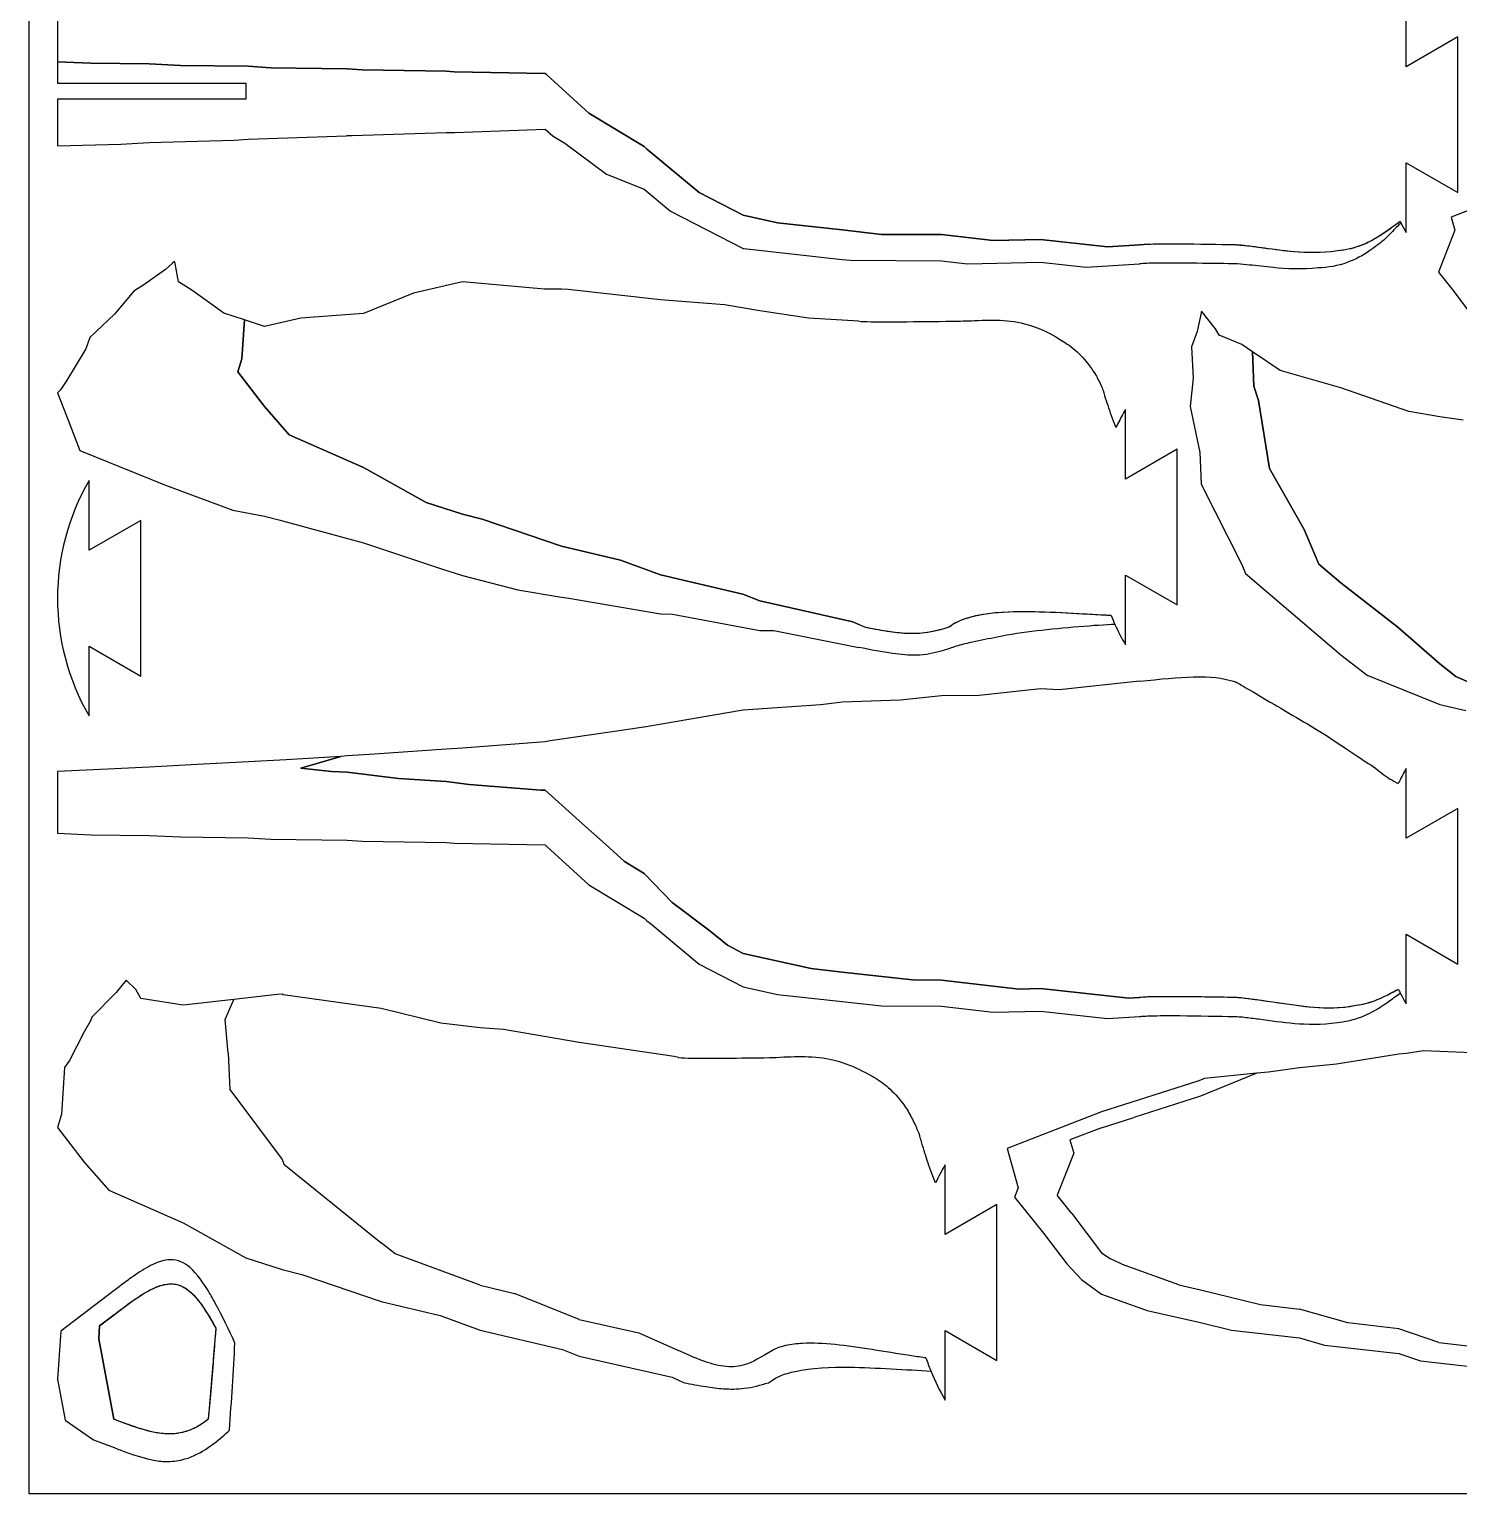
# Model space of a CAD drawing. Header units: millimetres. Extents: x 0 to 300, y -300 to 0.
# Drawn here: x 0 to 151.9, y -300 to -144.4 of the extents above; entities that cross this region are included whole.
import ezdxf

# ---------------------------------------------------------------- set-up
doc = ezdxf.new("R2010")
doc.units = ezdxf.units.MM
doc.layers.get('0').update_dxf_attribs({"linetype": 'CONTINUOUS'})

msp = doc.modelspace()

# ---------------------------------------------------------------- linework, layer by layer
for p, q in [((146.35, -148.36), (146.35, -140.96)), ((3, -143.22), (3, -147.83)), ((151.85, -145.18), (146.35, -148.36)), ((151.85, -161.73), (151.85, -145.18)), ((3, -147.83), (6.56, -147.99)), ((6.56, -147.99), (3, -147.83)), ((3, -147.83), (3, -150.09)), ((6.56, -147.99), (12.74, -148.05)), ((12.74, -148.05), (6.56, -147.99)), ((12.74, -148.05), (16.08, -148.22)), ((16.08, -148.22), (12.74, -148.05)), ((16.08, -148.22), (23.26, -148.31)), ((23.26, -148.31), (16.08, -148.22)), ((23.26, -148.31), (25.69, -148.46)), ((25.69, -148.46), (23.26, -148.31)), ((25.69, -148.46), (33.79, -148.57)), ((33.79, -148.57), (25.69, -148.46)), ((33.79, -148.57), (35.39, -148.68)), ((35.39, -148.68), (33.79, -148.57)), ((35.39, -148.68), (44.32, -148.82)), ((44.32, -148.82), (35.39, -148.68)), ((44.32, -148.82), (45.17, -148.89)), ((45.17, -148.89), (44.32, -148.82)), ((45.17, -148.89), (54.84, -149.07)), ((54.84, -149.07), (45.17, -148.89)), ((54.84, -149.07), (54.94, -149.16)), ((54.94, -149.16), (54.84, -149.07)), ((54.94, -149.16), (55.01, -149.22)), ((55.01, -149.22), (54.94, -149.16)), ((55.01, -149.22), (59.47, -153.29)), ((59.47, -153.29), (55.01, -149.22)), ((3, -150.09), (23, -150.09)), ((23, -150.09), (23, -151.82)), ((23, -151.82), (3, -151.82)), ((3, -151.82), (3, -156.78)), ((59.47, -153.29), (65.37, -156.84)), ((65.37, -156.84), (59.47, -153.29)), ((34.32, -155.66), (44.32, -155.34)), ((44.32, -155.34), (45.24, -155.36)), ((45.24, -155.36), (54.84, -154.99)), ((54.84, -154.99), (55.67, -155.75)), ((3, -156.78), (9.73, -156.6)), ((9.73, -156.6), (12.74, -156.42)), ((12.74, -156.42), (21.76, -156.15)), ((21.76, -156.15), (23.26, -156.05)), ((23.26, -156.05), (33.71, -155.69)), ((33.71, -155.69), (33.79, -155.68)), ((33.79, -155.68), (34.32, -155.66)), ((55.67, -155.75), (56.91, -156.49)), ((56.91, -156.49), (61.35, -159.77)), ((65.37, -156.84), (65.64, -157.12)), ((65.64, -157.12), (65.37, -156.84)), ((65.64, -157.12), (66, -157.39)), ((66, -157.39), (65.64, -157.12)), ((66, -157.39), (71.19, -161.72)), ((71.19, -161.72), (66, -157.39)), ((146.35, -165.96), (146.35, -158.56)), ((146.35, -158.56), (151.85, -161.73)), ((61.35, -159.77), (65.37, -161.37)), ((65.37, -161.37), (68.17, -163.71)), ((71.19, -161.72), (75.89, -164.14)), ((75.89, -164.14), (71.19, -161.72)), ((154.51, -163.04), (151.14, -164.34)), ((68.17, -163.71), (75.89, -167.68)), ((75.89, -164.14), (79.53, -164.95)), ((79.53, -164.95), (75.89, -164.14)), ((79.53, -164.95), (86.42, -165.7)), ((86.42, -165.7), (79.53, -164.95)), ((151.14, -164.34), (151.54, -165.74)), ((86.42, -165.7), (90.58, -166.17)), ((90.58, -166.17), (86.42, -165.7)), ((90.58, -166.17), (96.95, -166.2)), ((96.95, -166.2), (90.58, -166.17)), ((96.95, -166.2), (102.47, -166.83)), ((102.47, -166.83), (96.95, -166.2)), ((151.54, -165.74), (149.78, -170.19)), ((75.89, -167.68), (75.96, -167.69)), ((75.96, -167.69), (86.42, -168.83)), ((102.47, -166.83), (107.47, -166.73)), ((107.47, -166.73), (102.47, -166.83)), ((107.47, -166.73), (114.6, -167.5)), ((114.6, -167.5), (107.47, -166.73)), ((114.6, -167.5), (118, -167.29)), ((118, -167.29), (114.6, -167.5)), ((15.19, -169.28), (14.48, -169.89)), ((15.42, -169.06), (15.19, -169.28)), ((15.5, -169.28), (15.42, -169.06)), ((15.86, -171.2), (15.5, -169.28)), ((86.42, -168.83), (87.28, -168.93)), ((87.28, -168.93), (96.95, -168.98)), ((96.95, -168.98), (99.71, -169.29)), ((99.71, -169.29), (107.47, -169.13)), ((107.47, -169.13), (112.32, -169.66)), ((112.32, -169.66), (118, -169.3)), ((14.48, -169.89), (12.16, -171.54)), ((149.78, -170.19), (151.35, -172.15)), ((11.12, -172.2), (9.05, -174.66)), ((12.16, -171.54), (11.12, -172.2)), ((17.29, -172.1), (15.86, -171.2)), ((20.69, -174.54), (17.29, -172.1)), ((40.85, -172.41), (35.53, -174.58)), ((46.06, -171.21), (40.85, -172.41)), ((54.78, -172.01), (46.06, -171.21)), ((56.58, -172), (54.78, -172.01)), ((57.27, -172.02), (56.58, -172)), ((67.11, -173.13), (57.27, -172.02)), ((151.35, -172.15), (154.51, -176.34)), ((73.89, -173.65), (67.11, -173.13)), ((77.64, -174.29), (73.89, -173.65)), ((82.84, -175.06), (77.64, -174.29)), ((9.05, -174.66), (6.43, -177.12)), ((22.86, -175.25), (20.69, -174.54)), ((22.86, -175.25), (22.6, -179.4)), ((22.6, -179.4), (22.86, -175.25)), ((25, -175.95), (22.86, -175.25)), ((28.85, -175.06), (25, -175.95)), ((35.53, -174.58), (28.85, -175.06)), ((88.16, -175.4), (82.84, -175.06)), ((124.61, -174.35), (124.14, -176.5)), ((126.09, -176.21), (124.61, -174.35)), ((6.43, -177.12), (6.02, -178.33)), ((124.14, -176.5), (123.55, -178.14)), ((126.46, -176.87), (126.09, -176.21)), ((128.87, -177.87), (126.46, -176.87)), ((6.02, -178.33), (3.95, -181.73)), ((123.55, -178.14), (123.72, -181.45)), ((130.03, -178.65), (128.87, -177.87)), ((132.95, -180.64), (130.03, -178.65)), ((130.03, -178.65), (130.17, -182.29)), ((130.17, -182.29), (130.03, -178.65)), ((22.6, -179.4), (22.18, -180.79)), ((22.18, -180.79), (22.6, -179.4)), ((3.95, -181.73), (3.32, -182.68)), ((22.18, -180.79), (25, -184.47)), ((25, -184.47), (22.18, -180.79)), ((123.72, -181.45), (123.38, -184.46)), ((139.4, -182.47), (132.95, -180.64)), ((3.32, -182.68), (3, -183.01)), ((3, -183.01), (3.95, -185.46)), ((130.17, -182.29), (130.66, -183.83)), ((130.66, -183.83), (130.17, -182.29)), ((146.63, -185), (139.4, -182.47)), ((25, -184.47), (27.64, -187.46)), ((27.64, -187.46), (25, -184.47)), ((116.51, -192.18), (116.51, -184.78)), ((123.38, -184.46), (124.42, -189.34)), ((130.66, -183.83), (131.84, -191.04)), ((131.84, -191.04), (130.66, -183.83)), ((149.92, -185.56), (146.63, -185)), ((3.95, -185.46), (5.36, -189.13)), ((152.4, -185.92), (149.92, -185.56)), ((27.64, -187.46), (35.53, -190.96)), ((35.53, -190.96), (27.64, -187.46)), ((5.36, -189.13), (14.48, -192.82)), ((122.01, -189), (116.51, -192.18)), ((122.01, -205.55), (122.01, -189)), ((124.42, -189.34), (124.56, -192.73)), ((35.53, -190.96), (42.2, -194.68)), ((42.2, -194.68), (35.53, -190.96)), ((131.84, -191.04), (135.5, -197.54)), ((135.5, -197.54), (131.84, -191.04)), ((14.48, -192.82), (21.63, -195.47)), ((124.56, -192.73), (128.87, -201.26)), ((21.63, -195.47), (25, -196.1)), ((42.2, -194.68), (46.06, -195.89)), ((46.06, -195.89), (42.2, -194.68)), ((46.06, -195.89), (48.15, -196.43)), ((48.15, -196.43), (46.06, -195.89)), ((25, -196.1), (26.53, -196.52)), ((26.53, -196.52), (35.53, -198.94)), ((48.15, -196.43), (56.58, -199.3)), ((56.58, -199.3), (48.15, -196.43)), ((135.5, -197.54), (137.08, -201.23)), ((137.08, -201.23), (135.5, -197.54)), ((35.53, -198.94), (43.82, -201.73)), ((56.58, -199.3), (62.85, -200.78)), ((62.85, -200.78), (56.58, -199.3)), ((43.82, -201.73), (46.06, -202.43)), ((62.85, -200.78), (67.11, -202.35)), ((67.11, -202.35), (62.85, -200.78)), ((128.87, -201.26), (129.28, -202.2)), ((129.28, -202.2), (139.4, -210.84)), ((137.08, -201.23), (139.4, -203.21)), ((139.4, -203.21), (137.08, -201.23)), ((46.06, -202.43), (51.93, -203.94)), ((67.11, -202.35), (75.85, -204.4)), ((75.85, -204.4), (67.11, -202.35)), ((116.51, -209.78), (116.51, -202.38)), ((116.51, -202.38), (122.01, -205.55)), ((139.4, -203.21), (145.45, -207.91)), ((145.45, -207.91), (139.4, -203.21)), ((51.93, -203.94), (56.58, -204.74)), ((56.58, -204.74), (57.13, -204.78)), ((57.13, -204.78), (67.11, -206.49)), ((75.85, -204.4), (77.64, -205.12)), ((77.64, -205.12), (75.85, -204.4)), ((77.64, -205.12), (87.52, -207.36)), ((87.52, -207.36), (77.64, -205.12)), ((67.11, -206.49), (68.36, -206.54)), ((68.36, -206.54), (77.64, -208.26)), ((77.64, -208.26), (79.14, -208.26)), ((79.14, -208.26), (88.16, -210.06)), ((87.52, -207.36), (88.16, -207.64)), ((88.16, -207.64), (87.52, -207.36)), ((145.45, -207.91), (149.92, -211.81)), ((149.92, -211.81), (145.45, -207.91)), ((139.4, -210.84), (142.2, -213.02)), ((142.2, -213.02), (149.92, -216.13)), ((149.92, -211.81), (151.62, -213.14)), ((151.62, -213.14), (149.92, -211.81)), ((151.62, -213.14), (160.45, -217.07)), ((160.45, -217.07), (151.62, -213.14)), ((107.47, -214.48), (100.97, -215.19)), ((109.47, -214.56), (107.47, -214.48)), ((118, -213.66), (109.47, -214.56)), ((84.15, -216.16), (75.89, -216.74)), ((86.42, -215.89), (84.15, -216.16)), ((92.57, -215.68), (86.42, -215.89)), ((96.95, -215.22), (92.57, -215.68)), ((100.97, -215.19), (96.95, -215.22)), ((149.92, -216.13), (152.7, -216.76)), ((75.46, -216.82), (65.37, -218.53)), ((75.89, -216.74), (75.46, -216.82)), ((64.14, -218.7), (55.36, -220.01)), ((65.28, -218.55), (64.14, -218.7)), ((65.37, -218.53), (65.28, -218.55)), ((44.32, -220.89), (36.7, -221.42)), ((46.04, -220.77), (44.32, -220.89)), ((54.84, -220.09), (46.04, -220.77)), ((55.36, -220.01), (54.84, -220.09)), ((17.86, -222.52), (12.74, -222.78)), ((23.26, -222.22), (17.86, -222.52)), ((27.3, -222), (23.26, -222.22)), ((33.13, -221.64), (27.3, -222)), ((33.13, -221.64), (28.87, -222.91)), ((28.87, -222.91), (33.13, -221.64)), ((33.79, -221.6), (33.13, -221.64)), ((36.7, -221.42), (33.79, -221.6)), ((8.36, -223), (3, -223.25)), ((3, -223.25), (3, -229.81)), ((12.74, -222.78), (8.36, -223)), ((28.87, -222.91), (32.13, -223.24)), ((32.13, -223.24), (28.87, -222.91)), ((32.13, -223.24), (33.79, -223.34)), ((33.79, -223.34), (32.13, -223.24)), ((33.79, -223.34), (39.23, -223.98)), ((39.23, -223.98), (33.79, -223.34)), ((39.23, -223.98), (44.32, -224.31)), ((44.32, -224.31), (39.23, -223.98)), ((146.35, -230.35), (146.35, -222.95)), ((44.32, -224.31), (46.77, -224.64)), ((46.77, -224.64), (44.32, -224.31)), ((46.77, -224.64), (54.38, -225.22)), ((54.38, -225.22), (46.77, -224.64)), ((54.38, -225.22), (54.75, -225.25)), ((54.75, -225.25), (54.38, -225.22)), ((54.75, -225.25), (54.84, -225.25)), ((54.84, -225.25), (54.75, -225.25)), ((54.84, -225.25), (58.78, -228.76)), ((58.78, -228.76), (54.84, -225.25)), ((151.85, -227.17), (146.35, -230.35)), ((151.85, -243.72), (151.85, -227.17)), ((58.78, -228.76), (61.66, -231.36)), ((61.66, -231.36), (58.78, -228.76)), ((3, -229.81), (6.56, -229.97)), ((6.56, -229.97), (12.74, -230.04)), ((12.74, -230.04), (16.08, -230.21)), ((16.08, -230.21), (23.26, -230.3)), ((23.26, -230.3), (25.69, -230.44)), ((25.69, -230.44), (33.79, -230.56)), ((33.79, -230.56), (35.39, -230.67)), ((35.39, -230.67), (44.32, -230.81)), ((44.32, -230.81), (45.17, -230.88)), ((45.17, -230.88), (54.84, -231.06)), ((54.84, -231.06), (54.94, -231.15)), ((54.94, -231.15), (55.01, -231.21)), ((55.01, -231.21), (59.47, -235.28)), ((61.66, -231.36), (63.26, -232.81)), ((63.26, -232.81), (61.66, -231.36)), ((63.26, -232.81), (65.37, -234.08)), ((65.37, -234.08), (63.26, -232.81)), ((65.37, -234.08), (68.35, -237.19)), ((68.35, -237.19), (65.37, -234.08)), ((59.47, -235.28), (65.37, -238.83)), ((68.35, -237.19), (72.35, -240.17)), ((72.35, -240.17), (68.35, -237.19)), ((65.37, -238.83), (65.64, -239.11)), ((65.64, -239.11), (66, -239.38)), ((66, -239.38), (71.19, -243.71)), ((72.35, -240.17), (74.21, -241.72)), ((74.21, -241.72), (72.35, -240.17)), ((146.35, -247.95), (146.35, -240.55)), ((146.35, -240.55), (151.85, -243.72)), ((74.21, -241.72), (75.89, -242.58)), ((75.89, -242.58), (74.21, -241.72)), ((75.89, -242.58), (83.11, -244.2)), ((83.11, -244.2), (75.89, -242.58)), ((71.19, -243.71), (75.89, -246.13)), ((83.11, -244.2), (86.42, -244.56)), ((86.42, -244.56), (83.11, -244.2)), ((10.31, -245.41), (9.23, -246.74)), ((11.34, -246.43), (10.31, -245.41)), ((86.42, -244.56), (93.89, -245.4)), ((93.89, -245.4), (86.42, -244.56)), ((93.89, -245.4), (96.95, -245.42)), ((96.95, -245.42), (93.89, -245.4)), ((96.95, -245.42), (105.22, -246.37)), ((105.22, -246.37), (96.95, -245.42)), ((9.23, -246.74), (6.64, -249.36)), ((11.86, -247.39), (11.34, -246.43)), ((16.36, -248.09), (11.86, -247.39)), ((26.35, -246.94), (21.73, -247.48)), ((26.88, -246.91), (26.35, -246.94)), ((27, -246.97), (26.88, -246.91)), ((37.41, -248.42), (27, -246.97)), ((75.89, -246.13), (79.53, -246.94)), ((79.53, -246.94), (86.42, -247.69)), ((105.22, -246.37), (107.47, -246.32)), ((107.47, -246.32), (105.22, -246.37)), ((107.47, -246.32), (116.87, -247.34)), ((116.87, -247.34), (107.47, -246.32)), ((116.87, -247.34), (118, -247.27)), ((118, -247.27), (116.87, -247.34)), ((21.73, -247.48), (16.36, -248.09)), ((20.81, -249.61), (21.73, -247.48)), ((43.75, -250.01), (37.41, -248.42)), ((86.42, -247.69), (90.58, -248.16)), ((90.58, -248.16), (96.95, -248.19)), ((96.95, -248.19), (102.47, -248.82)), ((102.47, -248.82), (107.47, -248.72)), ((107.47, -248.72), (114.6, -249.49)), ((6.5, -249.75), (5.83, -250.9)), ((6.64, -249.36), (6.5, -249.75)), ((21.14, -253.17), (20.81, -249.61)), ((47.94, -250.48), (43.75, -250.01)), ((50.39, -250.67), (47.94, -250.48)), ((114.6, -249.49), (118, -249.28)), ((5.83, -250.9), (4.26, -253.97)), ((58.46, -252.04), (50.39, -250.67)), ((68.56, -253.54), (58.46, -252.04)), ((21.14, -253.17), (21.32, -257.04)), ((68.99, -253.65), (68.56, -253.54)), ((68.99, -253.65), (69.05, -253.66)), ((145.56, -253.3), (138.94, -254.34)), ((146.4, -253.23), (145.56, -253.3)), ((148.18, -252.92), (146.4, -253.23)), ((153.37, -253.14), (148.18, -252.92)), ((3.73, -254.7), (3.42, -259.67)), ((4.26, -253.97), (3.73, -254.7)), ((131.72, -255.2), (130.49, -255.32)), ((135.03, -254.73), (131.72, -255.2)), ((138.94, -254.34), (135.03, -254.73)), ((124.19, -256.17), (113.98, -259.42)), ((124.5, -256.07), (124.19, -256.17)), ((130.49, -255.32), (124.5, -257.76)), ((124.93, -255.89), (124.5, -256.07)), ((130.49, -255.32), (124.93, -255.89)), ((21.32, -257.04), (26.88, -264.47)), ((124.5, -257.76), (117.4, -260.02)), ((3.42, -259.67), (3, -261.07)), ((113.98, -259.42), (103.94, -263.32)), ((3, -261.07), (5.83, -264.75)), ((113.98, -261.11), (110.61, -262.41)), ((113.98, -261.11), (117.4, -260.02)), ((110.61, -262.41), (111.01, -263.81)), ((26.88, -264.47), (27.07, -264.98)), ((103.94, -263.32), (105.12, -267.48)), ((111.01, -263.81), (109.25, -268.26)), ((5.83, -264.75), (8.46, -267.73)), ((27.07, -264.98), (37.41, -273.33)), ((97.34, -272.45), (97.34, -265.05)), ((105.12, -267.48), (104.73, -268.47)), ((8.46, -267.73), (16.36, -271.23)), ((104.73, -268.47), (107.8, -272.3)), ((110.82, -270.22), (109.25, -268.26)), ((102.84, -269.28), (97.34, -272.45)), ((102.84, -285.83), (102.84, -269.28)), ((110.82, -270.22), (113.98, -274.41)), ((16.36, -271.23), (23.02, -274.95)), ((107.8, -272.3), (110.27, -275.57)), ((38.89, -274.51), (37.41, -273.33)), ((23.02, -274.95), (26.88, -276.17)), ((47.94, -277.85), (38.89, -274.51)), ((113.98, -274.41), (114.88, -275)), ((114.88, -275), (116.47, -275.76)), ((26.88, -276.17), (28.98, -276.7)), ((28.98, -276.7), (37.41, -279.58)), ((110.27, -275.57), (111.85, -277.22)), ((122.19, -277.81), (116.47, -275.76)), ((9.01, -278.42), (3.34, -282.73)), ((47.94, -277.85), (51.59, -278.71)), ((111.85, -277.22), (113.98, -278.8)), ((122.19, -277.81), (124.5, -278.32)), ((124.5, -278.32), (130.85, -279.9)), ((37.41, -279.58), (43.68, -281.06)), ((58.46, -281.48), (51.59, -278.71)), ((113.98, -278.8), (118.83, -280.53)), ((130.85, -279.9), (135.03, -280.38)), ((7.47, -282.15), (9.01, -280.98)), ((9.01, -280.98), (7.47, -282.15)), ((43.68, -281.06), (47.94, -282.63)), ((58.46, -281.48), (64.79, -282.91)), ((118.83, -280.53), (124.5, -281.79)), ((140.15, -281.85), (135.03, -280.38)), ((3.34, -282.73), (3, -287.82)), ((7.38, -283.53), (7.47, -282.15)), ((7.47, -282.15), (7.38, -283.53)), ((47.94, -282.63), (56.68, -284.68)), ((64.79, -282.91), (68.99, -284.78)), ((97.34, -290.05), (97.34, -282.65)), ((97.34, -282.65), (102.84, -285.83)), ((124.5, -281.79), (127.79, -282.61)), ((127.79, -282.61), (135.03, -283.43)), ((145.56, -282.48), (140.15, -281.85)), ((149.83, -283.92), (145.56, -282.48)), ((9, -292.09), (7.38, -283.53)), ((7.38, -283.53), (9, -292.09)), ((56.68, -284.68), (58.46, -285.39)), ((135.03, -283.43), (137.68, -284.2)), ((137.68, -284.2), (145.56, -285.11)), ((149.83, -283.92), (156.08, -284.64)), ((58.46, -285.39), (68.35, -287.63)), ((145.56, -285.11), (147.87, -285.89)), ((147.87, -285.89), (156.08, -286.83)), ((3, -287.82), (3.82, -292.17)), ((68.35, -287.63), (68.99, -287.92)), ((3.82, -292.17), (6.81, -294.28)), ((9.01, -292.09), (9, -292.09)), ((9, -292.09), (9, -292.09)), ((9, -292.09), (9, -292.09)), ((9, -292.09), (9.01, -292.09)), ((19.01, -292.09), (19.01, -292.09)), ((19.01, -292.09), (19.01, -292.09)), ((6.81, -294.28), (9.01, -295.1))]:
    msp.add_line(p, q)
msp.add_lwpolyline([(0, 0), (300, 0), (300, -300), (0, -300)], close=True)
msp.add_lwpolyline([(6.35, -199.74), (6.35, -192.34, 0.267949), (6.35, -217.34), (6.35, -209.94), (11.85, -213.12), (11.85, -196.57)], format="xyb", close=True)
for centre, start, end in [((168, -153.46), 207.0002, 207.4211), ((168, -153.46), 207.0002, 207.4211), ((168, -153.46), 207.4211, 210), ((138.16, -197.28), 150, 153.8983), ((138.16, -197.28), 153.8983, 154.9626), ((138.16, -197.28), 202.0926, 204.4421), ((138.16, -197.28), 202.0926, 204.4421), ((138.16, -197.28), 204.4421, 210), ((168, -235.45), 150, 153.304), ((168, -235.45), 153.304, 154.0956), ((168, -235.45), 206.0165, 207.0002), ((168, -235.45), 206.0165, 207.0002), ((168, -235.45), 207.0002, 210), ((118.99, -277.55), 150, 154.9626), ((118.99, -277.55), 198.6885, 202.0926), ((118.99, -277.55), 202.0926, 210)]:
    msp.add_arc(centre, 25, start, end)
for points in [[(145.72, -164.81), (145.53, -164.94), (145.31, -165.1), (145.07, -165.28)], [(113.43, -181.24), (113.64, -181.64), (113.85, -182.06), (114.05, -182.49)], [(88.8, -207.93), (88.59, -207.83), (88.38, -207.74), (88.16, -207.64)], [(98.16, -207.64), (98.02, -207.74), (97.86, -207.84), (97.73, -207.93)], [(137.7, -219.32), (139.88, -220.74), (141.5, -221.87), (142.84, -222.72)], [(145.07, -247.27), (145.31, -247.09), (145.53, -246.92), (145.72, -246.8)], [(94.57, -261.73), (94.49, -261.53), (94.41, -261.35), (94.33, -261.17)], [(68.99, -287.92), (69.2, -288.01), (69.42, -288.11), (69.63, -288.2)], [(78.56, -288.2), (78.69, -288.12), (78.84, -288.01), (78.99, -287.92)]]:
    msp.add_open_spline(points, degree=3)
for points, knots in [([(145.72, -164.81), (145.62, -164.88), (145.51, -164.95), (145.3, -165.1), (145.2, -165.18), (145.07, -165.28)], [0, 0, 0, 0, 0.0370986, 0.0370986, 0.07938174, 0.07938174, 0.07938174, 0.07938174]), ([(145.07, -165.28), (145.03, -165.31), (144.98, -165.34), (143.97, -166.07), (143.46, -166.39), (142.57, -166.91), (141.95, -167.22), (140.55, -167.71), (139.82, -167.85), (139.04, -167.93)], [0, 0, 0, 0, 0.017223, 0.017223, 0.375859, 0.375859, 1.16233, 1.16233, 2.036436, 2.036436, 2.036436, 2.036436]), ([(145.07, -165.28), (143, -166.78), (142.15, -167.12), (140.79, -167.65), (139.95, -167.84), (139.04, -167.93)], [0, 0, 0, 0, 0.767361, 0.767361, 2.079311, 2.079311, 2.079311, 2.079311]), ([(145.81, -164.97), (145.51, -165.21), (145.17, -165.59), (144.49, -166.29), (144.24, -166.54), (143.96, -166.78)], [-0.2835754, -0.2835754, -0.2835754, -0.2835754, -0.1107581, -0.1107581, 0, 0, 0, 0]), ([(128, -167.29), (126.64, -167.27), (124.06, -167.22), (119.56, -167.19), (118.92, -167.23), (118, -167.29)], [0, 0, 0, 0, 0.407019, 0.407019, 1.024995, 1.024995, 1.024995, 1.024995]), ([(128, -167.29), (126.64, -167.27), (124.1, -167.23), (121.12, -167.2), (120.01, -167.2), (118.97, -167.24), (118.76, -167.24), (118.34, -167.27), (118.18, -167.28), (118, -167.29)], [0, 0, 0, 0, 0.4095296, 0.4095296, 0.6891453, 0.6891453, 0.772425, 0.772425, 0.8282877, 0.8282877, 0.8282877, 0.8282877]), ([(139.04, -167.93), (137.38, -168.19), (135.76, -168.13), (133.23, -167.92), (131.95, -167.74), (130.2, -167.5), (129.61, -167.42), (128.89, -167.34), (128.64, -167.32), (128.21, -167.29), (128.11, -167.29), (128, -167.29)], [0, 0, 0, 0, 0.502234, 0.502234, 1.021621, 1.021621, 1.199001, 1.199001, 1.283078, 1.283078, 1.351335, 1.351335, 1.351335, 1.351335]), ([(139.04, -167.93), (137.36, -168.2), (135.71, -168.13), (133.42, -167.94), (132.34, -167.79), (130.66, -167.56), (128.76, -167.3), (128, -167.29)], [0, 0, 0, 0, 0.508943, 0.508943, 0.921637, 0.921637, 1.187708, 1.187708, 1.187708, 1.187708]), ([(143.96, -166.78), (143.77, -166.94), (143.53, -167.13), (143.06, -167.49), (142.78, -167.7), (141.73, -168.41), (140.95, -168.84), (139.08, -169.53), (138.07, -169.69), (136.99, -169.74)], [-0.7740971, -0.7740971, -0.7740971, -0.7740971, -0.7014704, -0.7014704, -0.5963444, -0.5963444, -0.3234877, -0.3234877, 0, 0, 0, 0]), ([(128, -169.3), (125.28, -169.26), (121.67, -169.2), (118.96, -169.24), (118.54, -169.27), (118, -169.3)], [-0.524731, -0.524731, -0.524731, -0.524731, -0.1632633, -0.1632633, 0, 0, 0, 0]), ([(136.99, -169.74), (135.29, -169.94), (133.58, -169.83), (131.35, -169.62), (130.46, -169.51), (129.32, -169.39), (128.82, -169.34), (128.22, -169.31), (128.14, -169.3), (128, -169.3)], [-0.6046151, -0.6046151, -0.6046151, -0.6046151, -0.3191401, -0.3191401, -0.1333746, -0.1333746, -0.0429225, -0.0429225, 0, 0, 0, 0]), ([(88.16, -175.4), (88.88, -175.44), (89.47, -175.48), (94.4, -175.44), (96.17, -175.42), (98.16, -175.4)], [-1.69644, -1.69644, -1.69644, -1.69644, -0.597782, -0.597782, 0, 0, 0, 0]), ([(98.16, -175.4), (98.53, -175.39), (98.89, -175.38), (99.77, -175.36), (100.06, -175.35), (100.47, -175.34)], [-0.2094863, -0.2094863, -0.2094863, -0.2094863, -0.1229655, -0.1229655, 0, 0, 0, 0]), ([(100.47, -175.34), (102.63, -175.22), (104.54, -175.23), (108.43, -176.5), (110.19, -177.73), (110.52, -177.96)], [-0.2496407, -0.2496407, -0.2496407, -0.2496407, -0.1210798, -0.1210798, 0, 0, 0, 0]), ([(110.52, -177.96), (111.12, -178.39), (111.67, -178.91), (112.54, -179.92), (112.98, -180.5), (113.43, -181.24)], [-0.5794099, -0.5794099, -0.5794099, -0.5794099, -0.2601875, -0.2601875, 0, 0, 0, 0]), ([(114.05, -182.49), (114.08, -182.57), (114.1, -182.66), (114.34, -183.47), (114.57, -184.16), (114.81, -184.85)], [0.1716955, 0.1716955, 0.1716955, 0.1716955, 0.2213722, 0.2213722, 0.5837874, 0.5837874, 0.5837874, 0.5837874]), ([(114.81, -184.85), (114.93, -185.23), (115.06, -185.61), (115.3, -186.22), (115.4, -186.46), (115.51, -186.7)], [0, 0, 0, 0, 0.1216282, 0.1216282, 0.1996052, 0.1996052, 0.1996052, 0.1996052]), ([(115, -206.68), (112.55, -206.57), (109.08, -206.32), (104.36, -206.26), (102.32, -206.33), (100.04, -206.85), (99.48, -207.01), (98.53, -207.4), (98.39, -207.49), (98.16, -207.64)], [0.049654, 0.049654, 0.049654, 0.049654, 0.739953, 0.739953, 1.255104, 1.255104, 1.415937, 1.415937, 1.553314, 1.553314, 1.553314, 1.553314]), ([(115, -206.68), (112.13, -206.55), (108.56, -206.28), (104.27, -206.28), (102.77, -206.34), (100.74, -206.68), (100.08, -206.82), (98.83, -207.25), (98.46, -207.45), (98.16, -207.64)], [0, 0, 0, 0, 0.862224, 0.862224, 1.272863, 1.272863, 1.465545, 1.465545, 1.661129, 1.661129, 1.661129, 1.661129]), ([(88.8, -207.93), (88.7, -207.88), (88.59, -207.83), (88.38, -207.74), (88.27, -207.69), (88.16, -207.64)], [0, 0, 0, 0, 0.03479674, 0.03479674, 0.06989688, 0.06989688, 0.06989688, 0.06989688]), ([(97.73, -207.93), (96.87, -208.19), (96.08, -208.41), (94.43, -208.62), (93.7, -208.62), (92.34, -208.53), (91.7, -208.44), (90.33, -208.23), (89.5, -208.07), (88.8, -207.93)], [0, 0, 0, 0, 0.272113, 0.272113, 0.4938906, 0.4938906, 0.6839318, 0.6839318, 0.9140958, 0.9140958, 0.9140958, 0.9140958]), ([(97.73, -207.93), (96.33, -208.35), (95.17, -208.67), (91.95, -208.53), (90.47, -208.26), (88.8, -207.93)], [0, 0, 0, 0, 0.4393348, 0.4393348, 0.7693627, 0.7693627, 0.7693627, 0.7693627]), ([(98.16, -207.64), (98.09, -207.69), (98.02, -207.74), (97.87, -207.84), (97.8, -207.88), (97.73, -207.93)], [0, 0, 0, 0, 0.02649688, 0.02649688, 0.05157574, 0.05157574, 0.05157574, 0.05157574]), ([(115.4, -207.62), (113.44, -207.71), (109.86, -207.98), (105.71, -208.48), (104.25, -208.69), (102.88, -208.99)], [-1.267897, -1.267897, -1.267897, -1.267897, -0.420377, -0.420377, 0, 0, 0, 0]), ([(98.16, -210.06), (97.73, -210.21), (97.33, -210.34), (96.12, -210.69), (95.31, -210.87), (93.49, -210.91), (92.67, -210.84), (90.66, -210.56), (89.46, -210.32), (88.16, -210.06)], [-1.360885, -1.360885, -1.360885, -1.360885, -1.151056, -1.151056, -0.719897, -0.719897, -0.397558, -0.397558, 0, 0, 0, 0]), ([(102.88, -208.99), (102.02, -209.13), (101.12, -209.3), (99.75, -209.61), (99.21, -209.75), (98.45, -209.97), (98.35, -210), (98.16, -210.06)], [-0.37107, -0.37107, -0.37107, -0.37107, -0.1767213, -0.1767213, -0.0580839, -0.0580839, 0, 0, 0, 0]), ([(118, -213.66), (120.24, -213.43), (122.12, -213.23), (125.65, -213.14), (126.78, -213.32), (128, -213.66)], [-0.6976475, -0.6976475, -0.6976475, -0.6976475, -0.3802502, -0.3802502, 0, 0, 0, 0]), ([(128, -213.66), (128.05, -213.68), (128.07, -213.68), (128.16, -213.71), (128.21, -213.73), (128.26, -213.74)], [-0.02734893, -0.02734893, -0.02734893, -0.02734893, -0.01564023, -0.01564023, 0, 0, 0, 0]), ([(128.26, -213.74), (128.64, -213.95), (129.14, -214.25), (133.15, -216.61), (135.95, -218.24), (137.7, -219.32)], [-3.350265, -3.350265, -3.350265, -3.350265, -0.616423, -0.616423, 0, 0, 0, 0]), ([(142.84, -222.72), (143.47, -223.23), (144.06, -223.67), (144.88, -224.2), (145.2, -224.39), (145.51, -224.53)], [-0.3094417, -0.3094417, -0.3094417, -0.3094417, -0.1186975, -0.1186975, -0.0173027, -0.0173027, -0.0173027, -0.0173027]), ([(128, -247.27), (126.54, -247.24), (124.64, -247.21), (119.75, -247.16), (119.04, -247.2), (118, -247.27)], [0, 0, 0, 0, 0.43685, 0.43685, 1.348044, 1.348044, 1.348044, 1.348044]), ([(128, -247.27), (127.14, -247.25), (126.21, -247.23), (124.43, -247.21), (123.46, -247.19), (121.97, -247.18), (121.33, -247.18), (120.39, -247.18), (120.02, -247.18), (119.41, -247.2), (119.15, -247.2), (118.59, -247.23), (118.32, -247.25), (118, -247.27)], [-1.109845, -1.109845, -1.109845, -1.109845, -0.807858, -0.807858, -0.498236, -0.498236, -0.300317, -0.300317, -0.182759, -0.182759, -0.096814, -0.096814, 0, 0, 0, 0]), ([(141.03, -248.13), (139.23, -248.49), (137.49, -248.43), (134.67, -248.15), (133.27, -247.93), (130.99, -247.59), (130.38, -247.51), (129.44, -247.39), (128.91, -247.32), (128.25, -247.27), (128.14, -247.27), (128, -247.27)], [-0.8727031, -0.8727031, -0.8727031, -0.8727031, -0.5246507, -0.5246507, -0.2157291, -0.2157291, -0.1112354, -0.1112354, -0.042904, -0.042904, 0, 0, 0, 0]), ([(141.03, -248.13), (139.4, -248.46), (137.84, -248.44), (135.32, -248.24), (134.08, -248.05), (131.64, -247.69), (128.99, -247.28), (128, -247.27)], [0, 0, 0, 0, 0.498698, 0.498698, 0.954968, 0.954968, 1.26429, 1.26429, 1.26429, 1.26429]), ([(139.04, -249.91), (139.82, -249.84), (140.55, -249.69), (141.95, -249.21), (142.57, -248.9), (143.46, -248.38), (143.97, -248.06), (144.98, -247.33), (145.03, -247.3), (145.07, -247.27)], [-2.036436, -2.036436, -2.036436, -2.036436, -1.16233, -1.16233, -0.375859, -0.375859, -0.017223, -0.017223, 0, 0, 0, 0]), ([(145.53, -246.41), (144.87, -246.74), (144.01, -247.26), (142.31, -247.88), (141.69, -248.03), (141.03, -248.13)], [-0.5428978, -0.5428978, -0.5428978, -0.5428978, -0.2024895, -0.2024895, 0, 0, 0, 0]), ([(145.53, -246.41), (145, -246.67), (144.34, -247.06), (142.72, -247.77), (141.94, -248), (141.03, -248.13)], [0, 0, 0, 0, 0.1780731, 0.1780731, 0.3714167, 0.3714167, 0.3714167, 0.3714167]), ([(118, -249.28), (118.18, -249.27), (118.34, -249.26), (118.76, -249.23), (118.97, -249.22), (120.01, -249.19), (121.12, -249.19), (124.1, -249.21), (126.64, -249.26), (128, -249.28)], [-0.8282877, -0.8282877, -0.8282877, -0.8282877, -0.772425, -0.772425, -0.6891453, -0.6891453, -0.4095296, -0.4095296, 0, 0, 0, 0]), ([(128, -249.28), (128.11, -249.28), (128.21, -249.28), (128.64, -249.31), (128.89, -249.33), (129.61, -249.41), (130.2, -249.49), (131.95, -249.72), (133.23, -249.91), (135.76, -250.12), (137.38, -250.18), (139.04, -249.91)], [-1.351335, -1.351335, -1.351335, -1.351335, -1.283078, -1.283078, -1.199001, -1.199001, -1.021621, -1.021621, -0.502234, -0.502234, 0, 0, 0, 0]), ([(69.05, -253.66), (69.82, -253.71), (70.5, -253.74), (75.55, -253.7), (77.05, -253.68), (78.67, -253.66)], [-1.645479, -1.645479, -1.645479, -1.645479, -0.483401, -0.483401, 0, 0, 0, 0]), ([(78.67, -253.66), (78.72, -253.66), (78.77, -253.66), (78.88, -253.65), (78.93, -253.65), (78.99, -253.65)], [-0.03225785, -0.03225785, -0.03225785, -0.03225785, -0.01612893, -0.01612893, 0, 0, 0, 0]), ([(78.99, -253.65), (81.16, -253.54), (83.06, -253.41), (87.46, -254.31), (89.53, -255.59), (90.01, -255.89)], [-0.3164991, -0.3164991, -0.3164991, -0.3164991, -0.1701307, -0.1701307, 0, 0, 0, 0]), ([(90.01, -255.89), (90.63, -256.25), (91.19, -256.71), (92.22, -257.72), (92.8, -258.39), (93.31, -259.18)], [-0.5554058, -0.5554058, -0.5554058, -0.5554058, -0.2825893, -0.2825893, 0, 0, 0, 0]), ([(93.31, -259.18), (93.56, -259.6), (93.84, -260.13), (94.14, -260.76), (94.24, -260.96), (94.33, -261.17)], [-0.2786451, -0.2786451, -0.2786451, -0.2786451, -0.1387819, -0.1387819, -0.0645234, -0.0645234, -0.0645234, -0.0645234]), ([(95.63, -265.12), (95.39, -264.43), (95.16, -263.74), (94.83, -262.59), (94.79, -262.43), (94.57, -261.73)], [-0.5837874, -0.5837874, -0.5837874, -0.5837874, -0.2213722, -0.2213722, 0, 0, 0, 0]), ([(96.34, -266.97), (96.23, -266.74), (96.12, -266.49), (95.88, -265.89), (95.75, -265.51), (95.63, -265.12)], [-0.1996052, -0.1996052, -0.1996052, -0.1996052, -0.1216282, -0.1216282, 0, 0, 0, 0]), ([(19.01, -278.42), (18.26, -277.23), (17.58, -276.31), (16.52, -275.54), (16.21, -275.37), (15.49, -275.15), (15.11, -275.12), (14.15, -275.21), (13.54, -275.43), (11.72, -276.35), (10.45, -277.33), (9.01, -278.42)], [-1.724357, -1.724357, -1.724357, -1.724357, -1.230799, -1.230799, -1.045658, -1.045658, -0.844342, -0.844342, -0.541747, -0.541747, 0, 0, 0, 0]), ([(9.01, -280.98), (10.68, -279.71), (12.13, -278.61), (13.92, -277.87), (14.38, -277.74), (15.21, -277.68), (15.58, -277.72), (16.29, -277.97), (16.61, -278.15), (17.63, -278.94), (18.29, -279.84), (19.01, -280.98)], [0, 0, 0, 0, 0.629374, 0.629374, 0.856899, 0.856899, 1.049032, 1.049032, 1.234779, 1.234779, 1.699308, 1.699308, 1.699308, 1.699308]), ([(9.01, -280.98), (10.04, -280.2), (10.98, -279.48), (12.53, -278.49), (13.18, -278.14), (14.21, -277.79), (14.61, -277.7), (15.39, -277.7), (15.75, -277.76), (16.52, -278.07), (16.9, -278.34), (17.84, -279.22), (18.4, -280.01), (19.01, -280.98)], [-1.501611, -1.501611, -1.501611, -1.501611, -1.136334, -1.136334, -0.859087, -0.859087, -0.688313, -0.688313, -0.534784, -0.534784, -0.344239, -0.344239, 0, 0, 0, 0]), ([(21.86, -283.99), (21.25, -282.67), (20.5, -281.1), (19.45, -279.14), (19.2, -278.73), (19.01, -278.42)], [-0.3190608, -0.3190608, -0.3190608, -0.3190608, -0.1094316, -0.1094316, 0, 0, 0, 0]), ([(19.01, -280.98), (19.22, -281.32), (19.3, -281.47), (19.57, -281.93), (19.7, -282.18), (19.83, -282.42)], [0, 0, 0, 0, 0.1196824, 0.1196824, 0.2476822, 0.2476822, 0.2476822, 0.2476822]), ([(19.01, -280.98), (19.13, -281.18), (19.19, -281.29), (19.47, -281.76), (19.66, -282.1), (19.83, -282.42)], [-0.1630676, -0.1630676, -0.1630676, -0.1630676, -0.1112998, -0.1112998, 0, 0, 0, 0]), ([(19.83, -282.42), (19.7, -284), (19.57, -285.59), (19.3, -288.87), (19.13, -290.76), (19.01, -292.09)], [0, 0, 0, 0, 0.4752811, 0.4752811, 0.9637668, 0.9637668, 0.9637668, 0.9637668]), ([(19.83, -282.42), (19.65, -284.62), (19.48, -286.77), (19.19, -290.12), (19.09, -291.17), (19.01, -292.09)], [-0.8906391, -0.8906391, -0.8906391, -0.8906391, -0.2763369, -0.2763369, 0, 0, 0, 0]), ([(21.28, -293.25), (21.39, -291.66), (21.49, -290.15), (21.68, -287.11), (21.78, -285.35), (21.86, -283.99)], [-0.8511316, -0.8511316, -0.8511316, -0.8511316, -0.4113784, -0.4113784, 0, 0, 0, 0]), ([(78.99, -284.78), (77.82, -285.46), (76.91, -286.06), (75.21, -286.51), (74.55, -286.56), (72.32, -286.26), (70.74, -285.56), (68.99, -284.78)], [0, 0, 0, 0, 0.403959, 0.403959, 0.641284, 0.641284, 1.098555, 1.098555, 1.098555, 1.098555]), ([(95.31, -285.56), (95.26, -285.56), (95.21, -285.55), (94.64, -285.48), (94.1, -285.4), (92.28, -285.12), (90.9, -284.89), (86.84, -284.26), (84.3, -283.93), (81.6, -284.06), (80.98, -284.13), (79.72, -284.41), (79.31, -284.59), (78.99, -284.78)], [-0.7757682, -0.7757682, -0.7757682, -0.7757682, -0.7700017, -0.7700017, -0.7065028, -0.7065028, -0.5456063, -0.5456063, -0.2078187, -0.2078187, -0.1115661, -0.1115661, 0, 0, 0, 0]), ([(78.99, -287.92), (79.21, -287.77), (79.36, -287.68), (80.3, -287.28), (80.86, -287.12), (83.15, -286.61), (85.18, -286.53), (89.91, -286.6), (93.37, -286.84), (95.82, -286.96)], [-1.553314, -1.553314, -1.553314, -1.553314, -1.415937, -1.415937, -1.255104, -1.255104, -0.739953, -0.739953, -0.049654, -0.049654, -0.049654, -0.049654]), ([(69.63, -288.2), (70.33, -288.34), (71.15, -288.5), (72.52, -288.72), (73.16, -288.8), (74.53, -288.89), (75.25, -288.89), (76.91, -288.69), (77.69, -288.46), (78.56, -288.2)], [-0.9140958, -0.9140958, -0.9140958, -0.9140958, -0.6839318, -0.6839318, -0.4938906, -0.4938906, -0.272113, -0.272113, 0, 0, 0, 0]), ([(19.01, -292.09), (18.22, -292.72), (17.46, -293.14), (15.85, -293.64), (15.08, -293.68), (12.81, -293.52), (11.17, -292.9), (9.01, -292.09)], [0, 0, 0, 0, 0.300827, 0.300827, 0.615504, 0.615504, 1.29503, 1.29503, 1.29503, 1.29503]), ([(19.01, -292.09), (18.57, -292.45), (18.1, -292.76), (17.03, -293.29), (16.44, -293.48), (15.52, -293.63), (15.21, -293.65), (14.61, -293.65), (14.31, -293.63), (13.56, -293.54), (13.11, -293.45), (11.58, -293.06), (10.4, -292.62), (9.01, -292.09)], [-1.35045, -1.35045, -1.35045, -1.35045, -1.124197, -1.124197, -0.873587, -0.873587, -0.749397, -0.749397, -0.631697, -0.631697, -0.446283, -0.446283, 0, 0, 0, 0]), ([(19.01, -295.1), (19.22, -294.96), (19.45, -294.79), (20.23, -294.2), (20.78, -293.73), (21.28, -293.25)], [-0.2935723, -0.2935723, -0.2935723, -0.2935723, -0.2089171, -0.2089171, 0, 0, 0, 0]), ([(9.01, -295.1), (9.45, -295.27), (9.87, -295.43), (11.38, -295.97), (12.34, -296.28), (13.75, -296.54), (14.25, -296.59), (15.36, -296.57), (15.96, -296.48), (17.43, -296.05), (18.25, -295.63), (19.01, -295.1)], [-0.9867949, -0.9867949, -0.9867949, -0.9867949, -0.8865607, -0.8865607, -0.6091975, -0.6091975, -0.4584694, -0.4584694, -0.2770654, -0.2770654, 0, 0, 0, 0])]:
    msp.add_open_spline(points, degree=3, knots=knots)

doc.saveas('drawing.dxf')
